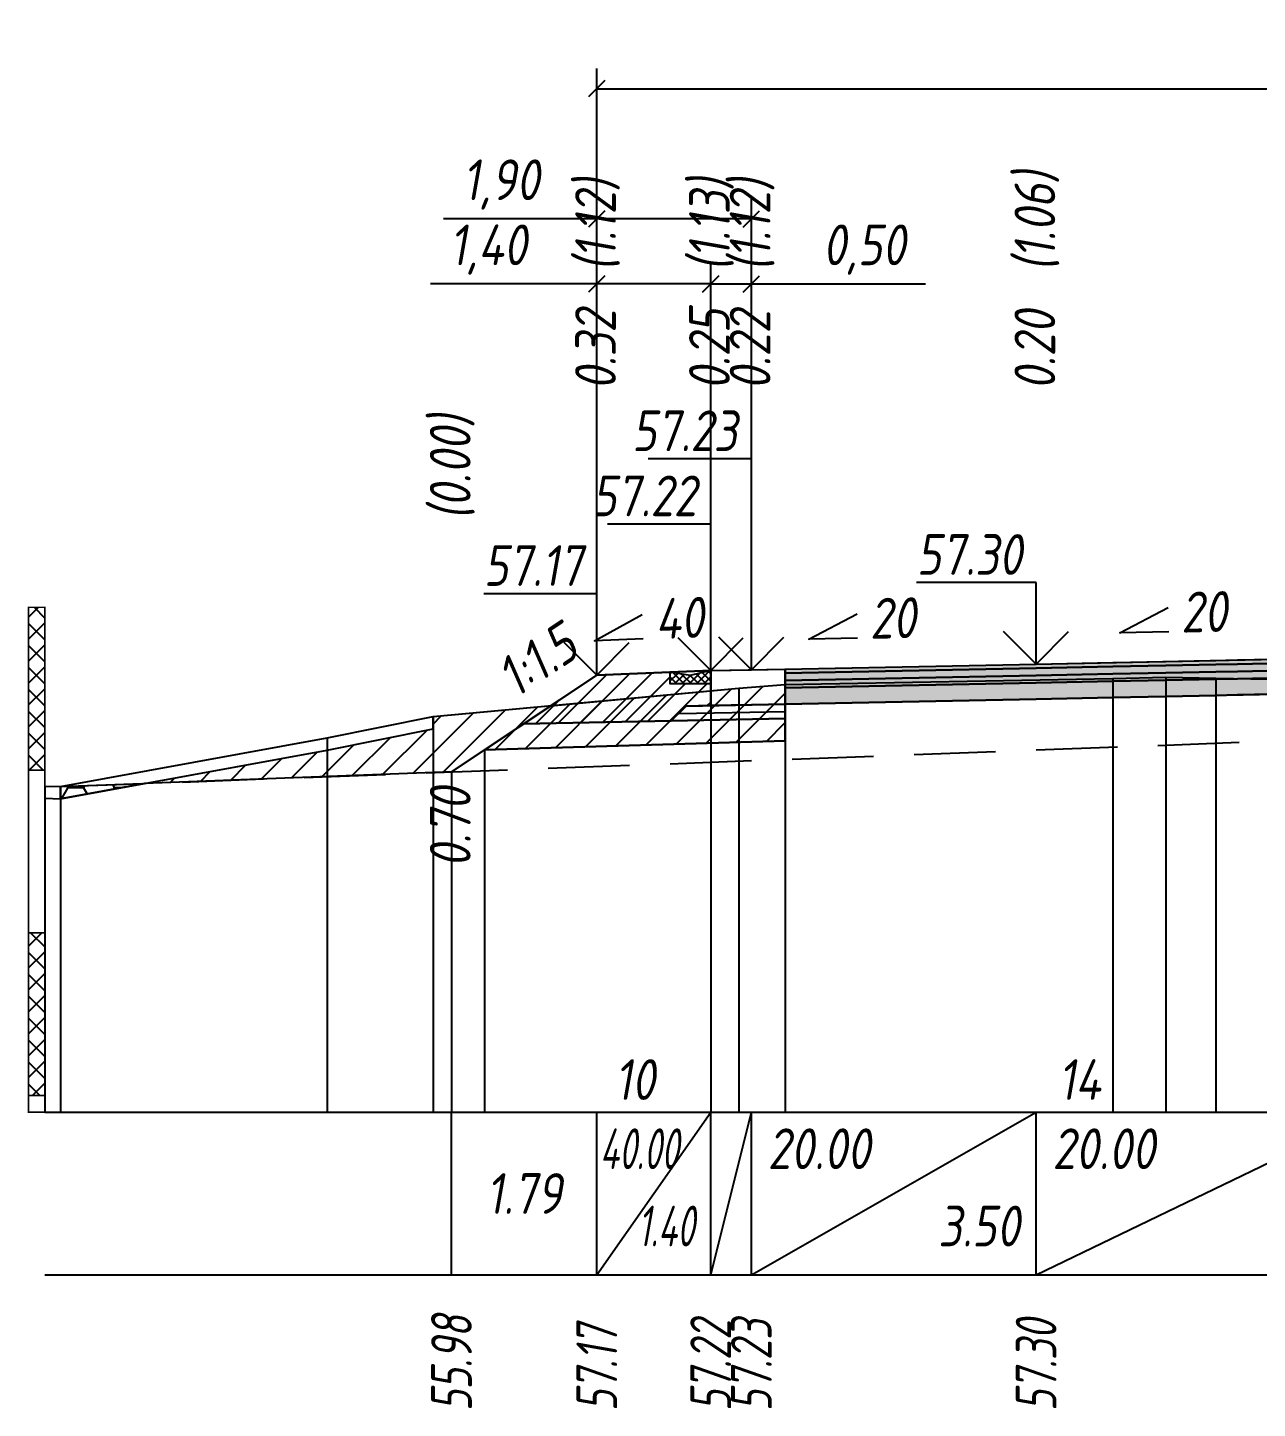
# Model space of a CAD drawing. Extents: x -717 to 1451, y -133302 to 233.
# Drawn here: x 78.9 to 154.5, y -67518.2 to -67433.4 of the extents above; entities that cross this region are included whole.
import ezdxf
from ezdxf.enums import TextEntityAlignment as Align

# ---------------------------------------------------------------- set-up
doc = ezdxf.new("R2010")
doc.units = 0
doc.linetypes.add('штриховая', pattern=[0.75, 0.5, -0.25])
for name, color, linetype in [('Интерполированный поперечник', 2, 'Continuous'), ('Код_514', 1, 'Continuous'), ('Контур_0', 7, 'Continuous'), ('Контур_2521', 7, 'Continuous'), ('Контур_2564', 7, 'Continuous'), ('Контур_2660', 7, 'Continuous'), ('Контур_2665', 7, 'Continuous'), ('Контур_400', 7, 'Continuous'), ('Контур_508', 7, 'Continuous'), ('Контур_512', 7, 'Continuous'), ('Контур_513', 7, 'Continuous'), ('Контур_818', 7, 'Continuous'), ('Красный поперечник', 1, 'Continuous'), ('Линейка абсолютных высот', 7, 'Continuous'), ('Объём_2501', 7, 'Continuous'), ('Объём_2564', 7, 'Continuous'), ('Объём_2650', 7, 'Continuous'), ('Объём_2660', 7, 'Continuous'), ('Объём_2661', 7, 'Continuous'), ('Объём_2665', 7, 'Continuous'), ('Объём_2666', 7, 'Continuous'), ('Объём_2667', 7, 'Continuous'), ('Объём_2668', 7, 'Continuous'), ('Объём_2669', 7, 'Continuous'), ('Объём_2675', 7, 'Continuous'), ('Объём_2753', 7, 'Continuous'), ('Откосы', 7, 'Continuous'), ('Отметки покрытия', 7, 'Continuous'), ('Рабочие отметки', 7, 'Continuous'), ('Рабочие отметки доп.', 7, 'Continuous'), ('Слои выравнивания', 7, 'Continuous'), ('Таблица', 7, 'Continuous'), ('Уклоны проезжей части', 7, 'Continuous'), ('Черный поперечник', 3, 'Continuous')]:
    doc.layers.add(name, color=color, linetype=linetype)
for name, color, linetype, true_color in [('Контур_2540', 2, 'Continuous', 0xffff00), ('Контур_2560', 2, 'Continuous', 0xffff00), ('Контур_2561', 7, 'Continuous', 0xff8040), ('Контур_2562', 3, 'Continuous', 0x00ff00), ('Контур_2563', 7, 'Continuous', 0xff8000), ('Контур_2570', 7, 'Continuous', 0x80ff00), ('Контур_2725', 7, 'Continuous', 0x323232), ('Контур_2736', 4, 'Continuous', 0x00ffff), ('Контур_2737', 4, 'Continuous', 0x00ffff), ('Контур_2738', 4, 'Continuous', 0x00ffff), ('Контур_2739', 4, 'Continuous', 0x00ffff), ('Контур_2741', 4, 'Continuous', 0x00ffff), ('Контур_2742', 4, 'Continuous', 0x00ffff), ('Контур_2743', 4, 'Continuous', 0x00ffff), ('Контур_2744', 7, 'Continuous', 0xa4ffff), ('Контур_2745', 7, 'Continuous', 0xa4ffff), ('Контур_2747', 4, 'Continuous', 0x00ffff), ('Контур_2748', 4, 'Continuous', 0x00ffff), ('Контур_2749', 4, 'Continuous', 0x00ffff), ('Контур_2750', 4, 'Continuous', 0x00ffff), ('Контур_2751', 4, 'Continuous', 0x00ffff), ('Контур_2752', 4, 'Continuous', 0x00ffff), ('Контур_2760', 7, 'Continuous', 0x323232), ('Контур_2761', 7, 'Continuous', 0x323232), ('Контур_2762', 7, 'Continuous', 0x323232), ('Контур_2763', 7, 'Continuous', 0x323232), ('Контур_402', 7, 'Continuous', 0xff6464), ('Контур_703', 4, 'Continuous', 0x00ffff), ('Контур_705', 4, 'Continuous', 0x00ffff), ('Контур_707', 4, 'Continuous', 0x00ffff), ('Контур_720', 131, 'Continuous', 0xaaffff), ('Объём_2500', 7, 'Continuous', 0xc0c0c0), ('Объём_2520', 7, 'Continuous', 0x80ffff), ('Объём_2540', 2, 'Continuous', 0xffff00), ('Объём_2560', 2, 'Continuous', 0xffff00), ('Объём_2561', 7, 'Continuous', 0xff8040), ('Объём_2562', 3, 'Continuous', 0x00ff00), ('Объём_2563', 7, 'Continuous', 0xff8000), ('Объём_2600', 7, 'Continuous', 0x808000), ('Объём_2746', 2, 'Continuous', 0xffff00)]:
    doc.layers.add(name, color=color, linetype=linetype, true_color=true_color)
doc.styles.get("Standard").update_dxf_attribs({"font": 'txt', "height": 2.5})
doc.styles.add('М', font='romand.shx', dxfattribs={"width": 0.8, "oblique": 10, "height": 2.5})
doc.dimstyles.new('ISO-25', dxfattribs={"dimtxt": 2.5, "dimasz": 2.5, "dimexe": 1.25, "dimexo": 0.625, "dimtad": 1, "dimtxsty": 'Standard', "dimcen": 2.5, "dimadec": 0, "dimazin": 0, "dimtfac": 1, "dimtmove": 0, "dimatfit": 3, "dimfxl": 1, "dimarcsym": 0})
pattern_1 = [(45.0000013, (0, 0), (-0.67351924, 0.673519211), []), (135.0000003, (0, 0), (-0.673519222, -0.67351923), [])]

# ---------------------------------------------------------------- blocks, each defined once
blk = doc.blocks.new('_Oblique')
at = {"color": 0, "linetype": 'ByBlock', "lineweight": -2}
blk.add_line((-0.5, -0.5), (0.5, 0.5), dxfattribs=at)
blk = doc.blocks.new('*D1628')
at = {"color": 0, "lineweight": -2, "transparency": 16777216}
for p, q in [((113.928, -67472.582), (113.928, -67447.862)), ((120.928, -67472.302), (120.928, -67447.862)), ((113.928, -67449.112), (103.717, -67449.112)), ((120.928, -67449.112), (113.928, -67449.112))]:
    blk.add_line(p, q, dxfattribs=at)
at = {"layer": 'Defpoints', "color": 0, "transparency": 16777216}
for p in [(120.928, -67449.112), (120.928, -67472.927), (113.928, -67473.207)]:
    blk.add_point(p, dxfattribs=at)
at = {"color": 0, "lineweight": -2, "transparency": 16777216, "rotation": 180}
blk.add_blockref('_Oblique', (113.928, -67449.112), dxfattribs=at)
at = {"color": 0, "lineweight": -2, "transparency": 16777216}
blk.add_blockref('_Oblique', (120.928, -67449.112), dxfattribs=at)
at = {"color": 0, "transparency": 16777216, "insert": (107.257, -67446.999), "char_height": 2.5, "width": 8.75, "attachment_point": 5, "style": 'М'}
blk.add_mtext('1,40', dxfattribs=at)
blk = doc.blocks.new('*D1630')
at = {"color": 0, "lineweight": -2, "transparency": 16777216}
for p, q in [((120.928, -67472.302), (120.928, -67447.862)), ((123.428, -67472.252), (123.428, -67447.862)), ((120.928, -67449.112), (123.428, -67449.112)), ((123.428, -67449.112), (134.126, -67449.112))]:
    blk.add_line(p, q, dxfattribs=at)
at = {"layer": 'Defpoints', "color": 0, "transparency": 16777216}
for p in [(123.428, -67449.112), (120.928, -67472.927), (123.428, -67472.877)]:
    blk.add_point(p, dxfattribs=at)
at = {"color": 0, "lineweight": -2, "transparency": 16777216, "rotation": 180}
blk.add_blockref('_Oblique', (120.928, -67449.112), dxfattribs=at)
at = {"color": 0, "lineweight": -2, "transparency": 16777216}
blk.add_blockref('_Oblique', (123.428, -67449.112), dxfattribs=at)
at = {"color": 0, "transparency": 16777216, "insert": (130.364, -67446.999), "char_height": 2.5, "width": 9.16667, "attachment_point": 5, "style": 'М'}
blk.add_mtext('0,50', dxfattribs=at)
blk = doc.blocks.new('*D1633')
at = {"color": 0, "lineweight": -2, "transparency": 16777216}
for p, q in [((113.928, -67472.582), (113.928, -67443.862)), ((123.428, -67472.252), (123.428, -67443.862)), ((113.928, -67445.112), (104.508, -67445.112)), ((123.428, -67445.112), (113.928, -67445.112))]:
    blk.add_line(p, q, dxfattribs=at)
at = {"layer": 'Defpoints', "color": 0, "transparency": 16777216}
for p in [(123.428, -67445.112), (123.428, -67472.877), (113.928, -67473.207)]:
    blk.add_point(p, dxfattribs=at)
at = {"color": 0, "lineweight": -2, "transparency": 16777216, "rotation": 180}
blk.add_blockref('_Oblique', (113.928, -67445.112), dxfattribs=at)
at = {"color": 0, "lineweight": -2, "transparency": 16777216}
blk.add_blockref('_Oblique', (123.428, -67445.112), dxfattribs=at)
at = {"color": 0, "transparency": 16777216, "insert": (108.049, -67442.999), "char_height": 2.5, "width": 8.75, "attachment_point": 5, "style": 'М'}
blk.add_mtext('1,90', dxfattribs=at)
blk = doc.blocks.new('*D1634')
at = {"color": 0, "lineweight": -2, "transparency": 16777216}
for p, q in [((113.928, -67472.582), (113.928, -67435.862)), ((225.928, -67472.909), (225.928, -67435.862)), ((113.928, -67437.112), (225.928, -67437.112))]:
    blk.add_line(p, q, dxfattribs=at)
at = {"layer": 'Defpoints', "color": 0, "transparency": 16777216}
for p in [(225.928, -67437.112), (113.928, -67473.207), (225.928, -67473.534)]:
    blk.add_point(p, dxfattribs=at)
at = {"color": 0, "lineweight": -2, "transparency": 16777216, "rotation": 180}
blk.add_blockref('_Oblique', (113.928, -67437.112), dxfattribs=at)
at = {"color": 0, "lineweight": -2, "transparency": 16777216}
blk.add_blockref('_Oblique', (225.928, -67437.112), dxfattribs=at)
at = {"color": 0, "transparency": 16777216, "insert": (169.928, -67434.999), "char_height": 2.5, "width": 12.08333, "attachment_point": 5, "style": 'М'}
blk.add_mtext('22,40', dxfattribs=at)

msp = doc.modelspace()

# ---------------------------------------------------------------- hatches: boundary and pattern name
h = msp.add_hatch()
h.set_pattern_fill('ANSI37', color=256, scale=0.1)
h.set_pattern_definition([(45, (119.6776, -67473.16464), (-0.22451, 0.22451), []), (135, (119.6776, -67473.16464), (-0.22451, -0.22451), [])])
h.paths.add_polyline_path([(118.428, -67472.965), (118.428, -67473.668), (120.928, -67473.668), (120.928, -67472.865), (119.67, -67473.165)])
at = {"layer": 'Линейка абсолютных высот'}
h = msp.add_hatch(dxfattribs=at)
h.set_pattern_fill('ANSI37', scale=0.3, style=0)
h.set_pattern_definition(pattern_1)
h.paths.add_polyline_path([(80, -67478.981), (80, -67468.981), (79, -67468.981), (79, -67478.981)])
h = msp.add_hatch(dxfattribs=at)
h.set_pattern_fill('ANSI37', scale=0.3, style=0)
h.set_pattern_definition(pattern_1)
h.paths.add_polyline_path([(80, -67498.981), (80, -67488.981), (79, -67488.981), (79, -67498.981)])
at = {"layer": 'Объём_2563'}
h = msp.add_hatch(dxfattribs=at)
h.set_pattern_fill('ANSI31', color=256, scale=0.3)
h.paths.add_polyline_path([(113.928, -67473.145), (118.428, -67472.965), (118.428, -67473.668), (120.928, -67473.668), (120.928, -67475.015), (119.428, -67475.045), (118.509, -67475.963), (109.428, -67476.145)])
at = {"layer": 'Объём_2600'}
h = msp.add_hatch(dxfattribs=at)
h.set_pattern_fill('ANSI31', color=6, scale=0.4)
h.paths.add_polyline_path([(107.036, -67477.739), (105, -67479.096), (86.141, -67479.805), (97.35, -67477.76), (103.867, -67476.446), (103.867, -67475.696), (122.663, -67473.956), (125.511, -67473.727), (125.511, -67477.185)])
h = msp.add_hatch(dxfattribs=at)
h.set_pattern_fill('HONEY', color=5, scale=0.3)
h.paths.add_polyline_path([(80.965, -67480.75), (80.965, -67480), (86.141, -67479.805)])
at = {"layer": 'Слои выравнивания'}
for color, points in [(2, [(125.511, -67472.773), (140.928, -67472.465), (145.635, -67472.37), (148.903, -67472.305), (151.963, -67472.244), (153.312, -67472.217), (161.678, -67472.05), (161.678, -67472.3), (153.312, -67472.467), (151.963, -67472.494), (148.903, -67472.555), (145.635, -67472.62), (140.928, -67472.715), (125.511, -67473.023)]), (3, [(125.511, -67473.023), (140.928, -67472.715), (145.635, -67472.62), (148.903, -67472.555), (151.963, -67472.494), (153.312, -67472.467), (161.678, -67472.3), (161.678, -67472.75), (153.312, -67472.917), (151.963, -67472.944), (148.903, -67473.005), (145.635, -67473.07), (140.928, -67473.165), (125.511, -67473.473)]), (4, [(125.511, -67473.473), (140.928, -67473.165), (145.635, -67473.07), (148.903, -67473.005), (151.963, -67472.944), (153.312, -67472.917), (161.678, -67472.75), (161.678, -67473.2), (153.312, -67473.367), (151.963, -67473.394), (148.903, -67473.455), (145.635, -67473.52), (140.928, -67473.615), (125.511, -67473.923)]), (5, [(125.511, -67473.923), (140.928, -67473.615), (145.635, -67473.52), (148.903, -67473.455), (151.963, -67473.394), (153.312, -67473.367), (161.678, -67473.2), (161.678, -67474.2), (153.312, -67474.367), (151.963, -67474.394), (148.903, -67474.455), (145.635, -67474.52), (140.928, -67474.615), (125.511, -67474.923)])]:
    msp.add_hatch(color=color, dxfattribs=at).paths.add_polyline_path(points)

# ---------------------------------------------------------------- linework, layer by layer
msp.add_lwpolyline([(118.428, -67472.965), (118.428, -67473.668), (120.928, -67473.668), (120.928, -67472.865), (119.67, -67473.165), (118.428, -67472.965)])
at = {"layer": 'Интерполированный поперечник', "linetype": 'штриховая', "ltscale": 10, "flags": 128}
msp.add_lwpolyline([(80.965, -67480), (220.951, -67474.737)], dxfattribs=at)
at = {"layer": 'Код_514'}
for p, q in [((105, -67510), (105, -67500)), ((113.928, -67510), (113.928, -67500)), ((113.928, -67510), (120.928, -67500)), ((120.928, -67510), (120.928, -67500)), ((120.928, -67510), (123.428, -67500)), ((123.428, -67510), (123.428, -67500)), ((123.428, -67510), (140.928, -67500)), ((140.928, -67510), (140.928, -67500)), ((140.928, -67510), (161.678, -67500))]:
    msp.add_line(p, q, dxfattribs=at)
at = {"layer": 'Контур_0', "flags": 128}
for points in [[(113.928, -67473.145), (105, -67479.096), (105, -67479.096), (105, -67479.096), (105, -67479.096), (105, -67479.096), (105, -67479.096), (105, -67479.096), (105, -67479.096), (105, -67479.096), (105, -67479.096), (105, -67479.096), (105, -67479.096), (105, -67479.096), (105, -67479.096), (105, -67479.096)], [(113.928, -67473.145), (105, -67479.096), (105, -67479.096), (105, -67479.096), (105, -67479.096), (105, -67479.096), (105, -67479.096), (105, -67479.096), (105, -67479.096), (105, -67479.096), (105, -67479.096), (105, -67479.096), (105, -67479.096), (105, -67479.096), (105, -67479.096), (105, -67479.096), (105, -67479.096), (105, -67479.096), (105, -67479.096), (105, -67479.096), (105, -67479.096), (105, -67479.096), (105, -67479.096), (105, -67479.096), (105, -67479.096), (105, -67479.096), (105, -67479.096), (105, -67479.096), (105, -67479.096), (105, -67479.096)], [(123.428, -67474.965), (120.928, -67475.015), (120.928, -67472.865), (125.511, -67472.773), (125.511, -67474.923), (123.428, -67474.965), (123.428, -67474.965)], [(109.428, -67476.145), (118.509, -67475.963), (119.428, -67475.045), (120.928, -67475.015)], [(119.428, -67475.045), (125.511, -67474.923), (125.511, -67475.823), (118.509, -67475.963), (119.428, -67475.045), (119.428, -67475.045)]]:
    msp.add_lwpolyline(points, dxfattribs=at)
at = {"layer": 'Контур_2521', "color": 250, "flags": 128}
msp.add_lwpolyline([(118.968, -67475.504), (125.511, -67475.373)], dxfattribs=at)
at = {"layer": 'Контур_2540', "flags": 128}
msp.add_lwpolyline([(118.509, -67475.963), (125.511, -67475.823), (125.511, -67477.185), (107.036, -67477.739), (109.428, -67476.145), (118.509, -67475.963), (118.509, -67475.963)], dxfattribs=at)
at = {"layer": 'Контур_2560', "flags": 128}
msp.add_lwpolyline([(113.928, -67473.145), (113.928, -67473.145), (113.928, -67473.145), (120.928, -67472.865)], dxfattribs=at)
at = {"layer": 'Контур_2561', "flags": 128}
msp.add_lwpolyline([(120.928, -67472.865), (120.928, -67472.865), (113.928, -67473.145), (113.928, -67473.145), (120.928, -67472.865)], dxfattribs=at)
at = {"layer": 'Контур_2562', "flags": 128}
msp.add_lwpolyline([(113.928, -67473.145), (113.928, -67473.145), (113.928, -67473.145), (113.928, -67473.145), (113.928, -67473.145)], dxfattribs=at)
at = {"layer": 'Контур_2563', "flags": 128}
msp.add_lwpolyline([(113.928, -67473.145), (120.928, -67472.865), (120.928, -67475.015), (119.428, -67475.045), (118.509, -67475.963), (109.428, -67476.145), (113.928, -67473.145), (113.928, -67473.145)], dxfattribs=at)
at = {"layer": 'Контур_2564', "flags": 128}
msp.add_lwpolyline([(113.928, -67473.145), (120.928, -67472.865)], dxfattribs=at)
at = {"layer": 'Контур_2570', "flags": 128}
msp.add_lwpolyline([(80, -67480.716), (80.965, -67480.75), (80.965, -67480.75), (97.35, -67477.76), (103.867, -67476.446), (103.867, -67475.696), (122.663, -67473.956), (125.511, -67473.727), (145.635, -67473.353), (148.903, -67473.279), (151.963, -67473.342), (161.678, -67473.52), (171.316, -67473.695), (175.017, -67473.878), (194.407, -67475), (194.407, -67475.75), (195.715, -67475.784), (199.757, -67475.804), (207.636, -67475.522), (209.664, -67475.306), (209.977, -67475.455), (230.774, -67475.515), (238.752, -67475.313), (262.161, -67475.124)], dxfattribs=at)
at = {"layer": 'Контур_2660', "flags": 128}
msp.add_lwpolyline([(107.036, -67477.739), (125.511, -67477.185)], dxfattribs=at)
at = {"layer": 'Контур_2665', "flags": 128}
msp.add_lwpolyline([(113.928, -67473.145), (113.928, -67473.145)], dxfattribs=at)
at = {"layer": 'Контур_2725', "flags": 128}
msp.add_lwpolyline([(125.511, -67474.923), (140.928, -67474.615), (145.635, -67474.52), (148.903, -67474.455), (151.963, -67474.394), (153.312, -67474.367), (161.678, -67474.2), (171.316, -67474.392)], dxfattribs=at)
at = {"layer": 'Контур_2736', "flags": 128}
msp.add_lwpolyline([(113.928, -67473.145), (105, -67479.096)], dxfattribs=at)
at = {"layer": 'Контур_2737', "flags": 128}
msp.add_lwpolyline([(105, -67479.096), (105, -67479.096)], dxfattribs=at)
at = {"layer": 'Контур_2738', "flags": 128}
msp.add_lwpolyline([(105, -67479.096), (105, -67479.096)], dxfattribs=at)
at = {"layer": 'Контур_2739', "flags": 128}
msp.add_lwpolyline([(105, -67479.096), (105, -67479.096)], dxfattribs=at)
at = {"layer": 'Контур_2741', "flags": 128}
msp.add_lwpolyline([(105, -67479.096), (105, -67479.096)], dxfattribs=at)
at = {"layer": 'Контур_2742', "flags": 128}
msp.add_lwpolyline([(105, -67479.096), (105, -67479.096)], dxfattribs=at)
at = {"layer": 'Контур_2743', "flags": 128}
msp.add_lwpolyline([(105, -67479.096), (105, -67479.096)], dxfattribs=at)
at = {"layer": 'Контур_2744', "flags": 128}
msp.add_lwpolyline([(105, -67479.096), (105, -67479.096)], dxfattribs=at)
msp.add_lwpolyline([(105, -67479.096), (105, -67479.096)], dxfattribs=at)
msp.add_lwpolyline([(105, -67479.096), (105, -67479.096)], dxfattribs=at)
msp.add_lwpolyline([(105, -67479.096), (105, -67479.096)], dxfattribs=at)
msp.add_lwpolyline([(105, -67479.096), (105, -67479.096)], dxfattribs=at)
msp.add_lwpolyline([(105, -67479.096), (105, -67479.096)], dxfattribs=at)
at = {"layer": 'Контур_2745', "flags": 128}
msp.add_lwpolyline([(105, -67479.096), (105, -67479.096)], dxfattribs=at)
msp.add_lwpolyline([(105, -67479.096), (105, -67479.096)], dxfattribs=at)
msp.add_lwpolyline([(105, -67479.096), (105, -67479.096)], dxfattribs=at)
msp.add_lwpolyline([(105, -67479.096), (105, -67479.096)], dxfattribs=at)
msp.add_lwpolyline([(105, -67479.096), (105, -67479.096)], dxfattribs=at)
msp.add_lwpolyline([(105, -67479.096), (105, -67479.096)], dxfattribs=at)
at = {"layer": 'Контур_2747', "flags": 128}
msp.add_lwpolyline([(105, -67479.096), (105, -67479.096)], dxfattribs=at)
at = {"layer": 'Контур_2748', "flags": 128}
msp.add_lwpolyline([(105, -67479.096), (105, -67479.096)], dxfattribs=at)
at = {"layer": 'Контур_2749', "flags": 128}
msp.add_lwpolyline([(105, -67479.096), (105, -67479.096)], dxfattribs=at)
at = {"layer": 'Контур_2750', "flags": 128}
msp.add_lwpolyline([(105, -67479.096), (105, -67479.096)], dxfattribs=at)
at = {"layer": 'Контур_2751', "flags": 128}
msp.add_lwpolyline([(105, -67479.096), (105, -67479.096)], dxfattribs=at)
at = {"layer": 'Контур_2752', "flags": 128}
msp.add_lwpolyline([(105, -67479.096), (105, -67479.096)], dxfattribs=at)
at = {"layer": 'Контур_2760', "flags": 128}
msp.add_lwpolyline([(125.511, -67472.773), (140.928, -67472.465), (145.635, -67472.37), (148.903, -67472.305), (151.963, -67472.244), (153.312, -67472.217), (161.678, -67472.05), (171.316, -67472.242)], dxfattribs=at)
at = {"layer": 'Контур_2761', "flags": 128}
msp.add_lwpolyline([(125.511, -67473.023), (140.928, -67472.715), (145.635, -67472.62), (148.903, -67472.555), (151.963, -67472.494), (153.312, -67472.467), (161.678, -67472.3), (171.316, -67472.492)], dxfattribs=at)
at = {"layer": 'Контур_2762', "flags": 128}
msp.add_lwpolyline([(125.511, -67473.473), (140.928, -67473.165), (145.635, -67473.07), (148.903, -67473.005), (151.963, -67472.944), (153.312, -67472.917), (161.678, -67472.75), (171.316, -67472.942)], dxfattribs=at)
at = {"layer": 'Контур_2763', "flags": 128}
msp.add_lwpolyline([(125.511, -67473.923), (140.928, -67473.615), (145.635, -67473.52), (148.903, -67473.455), (151.963, -67473.394), (153.312, -67473.367), (161.678, -67473.2), (171.316, -67473.392)], dxfattribs=at)
at = {"layer": 'Контур_400', "flags": 128}
msp.add_lwpolyline([(120.928, -67472.865), (123.428, -67472.815), (123.428, -67472.815), (123.428, -67472.815), (123.428, -67472.815), (123.428, -67472.815), (123.428, -67472.815), (140.928, -67472.465), (161.678, -67472.05)], dxfattribs=at)
at = {"layer": 'Контур_402', "flags": 128}
msp.add_lwpolyline([(107.036, -67477.739), (125.511, -67477.185), (125.511, -67474.923), (161.678, -67474.2), (171.316, -67474.392), (171.316, -67476.389), (233.083, -67478.242)], dxfattribs=at)
at = {"layer": 'Контур_508', "flags": 128}
msp.add_lwpolyline([(105, -67479.096), (107.036, -67477.739), (125.511, -67477.185), (125.511, -67474.923), (161.678, -67474.2), (171.316, -67474.392), (171.316, -67476.389), (233.083, -67478.242), (233.083, -67477.115), (233.393, -67477.115), (237.161, -67474.603)], dxfattribs=at)
at = {"layer": 'Контур_512', "flags": 128}
msp.add_lwpolyline([(105, -67479.096), (107.036, -67477.739), (125.511, -67477.185)], dxfattribs=at)
at = {"layer": 'Контур_513', "flags": 128}
msp.add_lwpolyline([(105, -67479.096), (107.036, -67477.739), (125.511, -67477.185), (125.511, -67474.923), (161.678, -67474.2), (171.316, -67474.392), (171.316, -67476.389), (233.083, -67478.242), (233.083, -67477.115), (233.393, -67477.115), (237.161, -67474.603)], dxfattribs=at)
at = {"layer": 'Контур_703', "flags": 128}
for points in [[(113.928, -67473.145), (105, -67479.096)], [(105, -67479.096), (105, -67479.096)]]:
    msp.add_lwpolyline(points, dxfattribs=at)
at = {"layer": 'Контур_705', "flags": 128}
msp.add_lwpolyline([(105, -67479.096), (105, -67479.096)], dxfattribs=at)
at = {"layer": 'Контур_707', "flags": 128}
msp.add_lwpolyline([(105, -67479.096), (105, -67479.096)], dxfattribs=at)
at = {"layer": 'Контур_720', "flags": 128}
msp.add_lwpolyline([(105, -67479.096), (105, -67479.096)], dxfattribs=at)
at = {"layer": 'Контур_818', "flags": 128}
msp.add_lwpolyline([(105, -67475.591), (122.663, -67473.956), (125.511, -67473.727), (145.635, -67473.353), (148.903, -67473.279), (151.963, -67473.342), (161.678, -67473.52), (171.316, -67473.695), (175.017, -67473.878), (194.407, -67475), (194.407, -67475.75), (195.715, -67475.784), (199.757, -67475.804), (207.636, -67475.522), (209.664, -67475.306), (209.977, -67475.455), (230.774, -67475.515), (237.161, -67475.353)], dxfattribs=at)
at = {"layer": 'Красный поперечник'}
for p, q in [((140.928, -67472.465), (161.678, -67472.05)), ((105, -67479.096), (113.928, -67473.145)), ((113.928, -67473.145), (120.928, -67472.865)), ((120.928, -67472.865), (123.428, -67472.815)), ((123.428, -67472.815), (140.928, -67472.465)), ((125.511, -67477.185), (125.511, -67500)), ((107.036, -67477.739), (107.036, -67500)), ((105, -67479.096), (105, -67500))]:
    msp.add_line(p, q, dxfattribs=at)
at = {"layer": 'Линейка абсолютных высот', "color": 7, "const_width": 0.1, "flags": 128}
for points in [[(80, -67478.981), (80, -67468.981), (79, -67468.981), (79, -67478.981), (80, -67478.981)], [(80, -67488.981), (80, -67478.981), (79, -67478.981), (79, -67488.981), (80, -67488.981)], [(80, -67498.981), (80, -67488.981), (79, -67488.981), (79, -67498.981), (80, -67498.981)], [(80, -67500), (80, -67498.981), (79, -67498.981), (79, -67500), (80, -67500)]]:
    msp.add_lwpolyline(points, dxfattribs=at)
at = {"layer": 'Объём_2500', "flags": 128}
msp.add_lwpolyline([(123.428, -67474.965), (120.928, -67475.015), (120.928, -67472.865), (125.511, -67472.773), (125.511, -67474.923), (123.428, -67474.965), (123.428, -67474.965)], dxfattribs=at)
at = {"layer": 'Объём_2501', "flags": 128}
msp.add_lwpolyline([(120.928, -67472.865), (123.428, -67472.815), (123.428, -67472.815), (123.428, -67472.815), (123.428, -67472.815), (123.428, -67472.815), (123.428, -67472.815), (140.928, -67472.465), (161.678, -67472.05)], dxfattribs=at)
at = {"layer": 'Объём_2520', "color": 250, "flags": 128}
msp.add_lwpolyline([(119.428, -67475.045), (125.511, -67474.923), (125.511, -67475.823), (118.509, -67475.963), (119.428, -67475.045), (119.428, -67475.045)], dxfattribs=at)
at = {"layer": 'Объём_2540', "flags": 128}
msp.add_lwpolyline([(118.509, -67475.963), (125.511, -67475.823), (125.511, -67477.185), (107.036, -67477.739), (109.428, -67476.145), (118.509, -67475.963), (118.509, -67475.963)], dxfattribs=at)
at = {"layer": 'Объём_2560', "flags": 128}
msp.add_lwpolyline([(113.928, -67473.145), (113.928, -67473.145), (113.928, -67473.145), (120.928, -67472.865)], dxfattribs=at)
at = {"layer": 'Объём_2561', "flags": 128}
msp.add_lwpolyline([(120.928, -67472.865), (120.928, -67472.865), (113.928, -67473.145), (113.928, -67473.145), (120.928, -67472.865)], dxfattribs=at)
at = {"layer": 'Объём_2562', "flags": 128}
msp.add_lwpolyline([(113.928, -67473.145), (113.928, -67473.145), (113.928, -67473.145), (113.928, -67473.145), (113.928, -67473.145)], dxfattribs=at)
at = {"layer": 'Объём_2563', "color": 250, "flags": 128}
msp.add_lwpolyline([(113.928, -67473.145), (118.428, -67472.965), (118.428, -67473.668), (120.928, -67473.668), (120.928, -67475.015), (119.428, -67475.045), (118.509, -67475.963), (109.428, -67476.145), (113.928, -67473.145), (113.928, -67473.145)], dxfattribs=at)
at = {"layer": 'Объём_2564', "flags": 128}
msp.add_lwpolyline([(113.928, -67473.145), (120.928, -67472.865)], dxfattribs=at)
at = {"layer": 'Объём_2600', "color": 5, "flags": 128}
msp.add_lwpolyline([(80.965, -67480.75), (80.965, -67480), (86.141, -67479.805), (80.965, -67480.75), (80.965, -67480.75)], dxfattribs=at)
at = {"layer": 'Объём_2650', "color": 6, "flags": 128}
msp.add_lwpolyline([(107.036, -67477.739), (105, -67479.096), (86.141, -67479.805), (97.35, -67477.76), (103.867, -67476.446), (103.867, -67475.696), (122.663, -67473.956), (125.511, -67473.727), (125.511, -67477.185), (107.036, -67477.739), (107.036, -67477.739)], dxfattribs=at)
at = {"layer": 'Объём_2660', "flags": 128}
msp.add_lwpolyline([(107.036, -67477.739), (125.511, -67477.185)], dxfattribs=at)
at = {"layer": 'Объём_2661', "flags": 128}
msp.add_lwpolyline([(113.928, -67473.145), (105, -67479.096)], dxfattribs=at)
at = {"layer": 'Объём_2665', "flags": 128}
msp.add_lwpolyline([(113.928, -67473.145), (113.928, -67473.145)], dxfattribs=at)
at = {"layer": 'Объём_2666', "flags": 128}
msp.add_lwpolyline([(113.928, -67473.145), (105, -67479.096)], dxfattribs=at)
at = {"layer": 'Объём_2667', "flags": 128}
msp.add_lwpolyline([(105, -67479.096), (105, -67479.096)], dxfattribs=at)
msp.add_lwpolyline([(105, -67479.096), (105, -67479.096)], dxfattribs=at)
at = {"layer": 'Объём_2668', "flags": 128}
msp.add_lwpolyline([(105, -67479.096), (105, -67479.096)], dxfattribs=at)
msp.add_lwpolyline([(105, -67479.096), (105, -67479.096)], dxfattribs=at)
at = {"layer": 'Объём_2669', "flags": 128}
msp.add_lwpolyline([(105, -67479.096), (105, -67479.096)], dxfattribs=at)
msp.add_lwpolyline([(105, -67479.096), (105, -67479.096)], dxfattribs=at)
at = {"layer": 'Объём_2675', "flags": 128}
msp.add_lwpolyline([(105, -67479.096), (105, -67479.096)], dxfattribs=at)
msp.add_lwpolyline([(105, -67479.096), (105, -67479.096)], dxfattribs=at)
msp.add_lwpolyline([(105, -67479.096), (105, -67479.096)], dxfattribs=at)
msp.add_lwpolyline([(105, -67479.096), (105, -67479.096)], dxfattribs=at)
msp.add_lwpolyline([(105, -67479.096), (105, -67479.096)], dxfattribs=at)
msp.add_lwpolyline([(105, -67479.096), (105, -67479.096)], dxfattribs=at)
msp.add_lwpolyline([(105, -67479.096), (105, -67479.096)], dxfattribs=at)
msp.add_lwpolyline([(105, -67479.096), (105, -67479.096)], dxfattribs=at)
msp.add_lwpolyline([(105, -67479.096), (105, -67479.096)], dxfattribs=at)
msp.add_lwpolyline([(105, -67479.096), (105, -67479.096)], dxfattribs=at)
msp.add_lwpolyline([(105, -67479.096), (105, -67479.096)], dxfattribs=at)
msp.add_lwpolyline([(105, -67479.096), (105, -67479.096)], dxfattribs=at)
at = {"layer": 'Объём_2746', "flags": 128}
msp.add_lwpolyline([(125.511, -67477.185), (107.036, -67477.739), (111.106, -67475.026), (122.663, -67473.956), (125.511, -67473.727), (125.511, -67477.185), (125.511, -67477.185)], dxfattribs=at)
at = {"layer": 'Объём_2753', "flags": 128}
msp.add_lwpolyline([(125.511, -67472.773), (125.511, -67472.773)], dxfattribs=at)
at = {"layer": 'Откосы', "color": 1, "flags": 128}
for points in [[(116.786, -67470.922), (113.788, -67471.042), (116.726, -67469.423)], [(129.952, -67470.873), (126.952, -67470.933), (129.922, -67469.373)], [(149.077, -67470.49), (146.077, -67470.55), (149.047, -67468.991)]]:
    msp.add_lwpolyline(points, dxfattribs=at)
at = {"layer": 'Отметки покрытия', "color": 1}
for p, q in [((123.428, -67459.865), (117.078, -67459.865)), ((123.428, -67472.815), (123.428, -67459.865)), ((120.928, -67463.865), (114.578, -67463.865)), ((120.928, -67472.865), (120.928, -67463.865)), ((140.928, -67467.465), (133.578, -67467.465)), ((140.928, -67472.465), (140.928, -67467.465)), ((113.928, -67468.145), (106.978, -67468.145)), ((113.928, -67473.145), (113.928, -67468.145)), ((140.928, -67472.465), (138.928, -67470.465)), ((140.928, -67472.465), (142.928, -67470.465)), ((113.928, -67473.145), (111.928, -67471.145)), ((113.928, -67473.145), (115.928, -67471.145)), ((120.928, -67472.865), (118.928, -67470.865)), ((120.928, -67472.865), (122.928, -67470.865)), ((123.428, -67472.815), (121.428, -67470.815)), ((123.428, -67472.815), (125.428, -67470.815))]:
    msp.add_line(p, q, dxfattribs=at)
at = {"layer": 'Слои выравнивания'}
for p, q in [((120.928, -67472.865), (120.928, -67500)), ((125.511, -67472.773), (125.511, -67500))]:
    msp.add_line(p, q, dxfattribs=at)
at = {"layer": 'Слои выравнивания', "color": 2, "flags": 128}
msp.add_lwpolyline([(125.511, -67472.773), (140.928, -67472.465), (145.635, -67472.37), (148.903, -67472.305), (151.963, -67472.244), (153.312, -67472.217), (161.678, -67472.05), (161.678, -67472.3), (153.312, -67472.467), (151.963, -67472.494), (148.903, -67472.555), (145.635, -67472.62), (140.928, -67472.715), (125.511, -67473.023)], close=True, dxfattribs=at)
at = {"layer": 'Слои выравнивания', "color": 3, "flags": 128}
msp.add_lwpolyline([(125.511, -67473.023), (140.928, -67472.715), (145.635, -67472.62), (148.903, -67472.555), (151.963, -67472.494), (153.312, -67472.467), (161.678, -67472.3), (161.678, -67472.75), (153.312, -67472.917), (151.963, -67472.944), (148.903, -67473.005), (145.635, -67473.07), (140.928, -67473.165), (125.511, -67473.473)], close=True, dxfattribs=at)
at = {"layer": 'Слои выравнивания', "color": 4, "flags": 128}
msp.add_lwpolyline([(125.511, -67473.473), (140.928, -67473.165), (145.635, -67473.07), (148.903, -67473.005), (151.963, -67472.944), (153.312, -67472.917), (161.678, -67472.75), (161.678, -67473.2), (153.312, -67473.367), (151.963, -67473.394), (148.903, -67473.455), (145.635, -67473.52), (140.928, -67473.615), (125.511, -67473.923)], close=True, dxfattribs=at)
at = {"layer": 'Слои выравнивания', "color": 5, "flags": 128}
msp.add_lwpolyline([(125.511, -67473.923), (140.928, -67473.615), (145.635, -67473.52), (148.903, -67473.455), (151.963, -67473.394), (153.312, -67473.367), (161.678, -67473.2), (161.678, -67474.2), (153.312, -67474.367), (151.963, -67474.394), (148.903, -67474.455), (145.635, -67474.52), (140.928, -67474.615), (125.511, -67474.923)], close=True, dxfattribs=at)
at = {"layer": 'Таблица'}
for p, q in [((80, -67500), (262.161, -67500)), ((80, -67510), (262.161, -67510))]:
    msp.add_line(p, q, dxfattribs=at)
at = {"layer": 'Черный поперечник', "color": 7}
for p, q in [((122.663, -67473.956), (122.663, -67500)), ((125.511, -67473.727), (125.511, -67500)), ((145.635, -67473.353), (145.635, -67500)), ((148.903, -67473.279), (148.903, -67500)), ((151.963, -67473.342), (151.963, -67500)), ((103.867, -67475.696), (103.867, -67500)), ((97.35, -67477.01), (97.35, -67500)), ((80, -67479.966), (80, -67500)), ((80.965, -67480), (80.965, -67500))]:
    msp.add_line(p, q, dxfattribs=at)
at = {"layer": 'Черный поперечник', "flags": 128}
msp.add_lwpolyline([(80, -67479.966), (80.965, -67480), (97.35, -67477.01), (103.867, -67475.696), (122.663, -67473.956), (125.511, -67473.727), (145.635, -67473.353), (148.903, -67473.279), (151.963, -67473.342), (161.678, -67473.52), (171.316, -67473.695), (175.017, -67473.878), (194.407, -67475), (195.715, -67475.034), (199.757, -67475.054), (207.636, -67474.772), (209.664, -67474.556), (209.977, -67474.705), (230.774, -67474.765), (238.752, -67474.563), (262.161, -67474.374)], dxfattribs=at)

# ---------------------------------------------------------------- texts
at = {"layer": 'Код_514', "style": 'М', "oblique": 10}
for s, width, p in [('40.00', 0.6, (114.114, -67501)), ('20.00', 0.8, (124.428, -67501)), ('20.00', 0.8, (141.928, -67501))]:
    msp.add_text(s, height=2.5, dxfattribs=dict(at, width=width)).set_placement(p, align=Align.TOP_LEFT)
at = {"layer": 'Код_514', "style": 'М', "oblique": 10, "width": 0.8}
msp.add_text('1.79', height=2.5, dxfattribs=at).set_placement((109.464, -67505), align=Align.MIDDLE_CENTER)
at = {"layer": 'Код_514', "style": 'М', "oblique": 10}
for s, width, p in [('1.40', 0.6, (119.928, -67509)), ('3.50', 0.8, (139.928, -67509))]:
    msp.add_text(s, height=2.5, dxfattribs=dict(at, width=width)).set_placement(p, align=Align.BOTTOM_RIGHT)
at = {"layer": 'Код_514', "style": 'М', "oblique": 10, "width": 0.7}
for s, p in [('55.98', (105, -67518.382)), ('57.17', (113.928, -67518.382)), ('57.22', (120.928, -67518.382)), ('57.23', (123.428, -67518.382)), ('57.30', (140.928, -67518.382))]:
    msp.add_text(s, height=2.5, rotation=90, dxfattribs=at).set_placement(p, align=Align.MIDDLE_LEFT)
at = {"layer": 'Отметки покрытия', "color": 1, "style": 'М', "oblique": 10, "width": 0.8}
for s, p in [('57.23', (122.569, -67460.133)), ('57.22', (120.069, -67464.133)), ('57.30', (140.069, -67467.733)), ('57.17', (113.069, -67468.413))]:
    msp.add_text(s, height=2.5, dxfattribs=at).set_placement(p, align=Align.BOTTOM_RIGHT)
at = {"layer": 'Рабочие отметки', "color": 1, "style": 'М', "oblique": 10, "width": 0.8}
for s, p in [('0.32', (113.85, -67455.615)), ('0.25', (120.85, -67455.615)), ('0.22', (123.35, -67455.615)), ('0.20', (140.85, -67455.615))]:
    msp.add_text(s, height=2.5, rotation=90, dxfattribs=at).set_placement(p, align=Align.MIDDLE_LEFT)
msp.add_text('0.70', height=2.5, rotation=90, dxfattribs=at).set_placement((104.922, -67480.027), align=Align.MIDDLE_RIGHT)
at = {"layer": 'Рабочие отметки доп.', "color": 1, "style": 'М', "oblique": 10, "width": 0.8}
for s, p in [('(1.12)', (113.85, -67448.315)), ('(1.13)', (120.85, -67448.315)), ('(1.12)', (123.35, -67448.315)), ('(1.06)', (140.85, -67448.315)), ('(0.00)', (104.922, -67463.595))]:
    msp.add_text(s, height=2.5, rotation=90, dxfattribs=at).set_placement(p, align=Align.MIDDLE_LEFT)
at = {"layer": 'Слои выравнивания', "style": 'М', "oblique": 10, "width": 0.8}
for s, p in [('10', (116.274, -67500)), ('14', (143.595, -67500))]:
    msp.add_text(s, height=2.5, dxfattribs=at).set_placement(p, align=Align.BOTTOM_CENTER)
at = {"layer": 'Уклоны проезжей части', "color": 1, "style": 'М', "oblique": 10, "width": 0.8}
for s, rotation, p in [('20', 1.14576, (151.283, -67471.257)), ('40', 2.29061, (119.09, -67471.638)), ('20', 1.14576, (132.158, -67471.64)), ('1:1.5', 33.69007, (111.385, -67473.877))]:
    msp.add_text(s, height=2.5, rotation=rotation, dxfattribs=at).set_placement(p, align=Align.BOTTOM_CENTER)

# ---------------------------------------------------------------- dimensions: what is measured, and where the dimension line sits
at = {"color": 5}
dim = msp.add_linear_dim(base=(225.928, -67437.112), p1=(113.928, -67473.207), p2=(225.928, -67473.534), angle=180, dimstyle='ISO-25', override={"dimasz": 1, "dimlfac": 0.2, "dimzin": 0, "dimtxsty": 'М', "dimblk1": 'Oblique', "dimblk2": 'Oblique', "dimsah": 1}, dxfattribs=at)
dim.commit()
dim.dimension.update_dxf_attribs({"geometry": '*D1634', "text_midpoint": (169.928, -67434.999)})
for base, p1, p2, picture, middle in [((123.428, -67445.112), (113.928, -67473.207), (123.428, -67472.877), '*D1633', (108.049, -67445.112)), ((120.928, -67449.112), (113.928, -67473.207), (120.928, -67472.927), '*D1628', (107.257, -67449.112)), ((123.428, -67449.112), (120.928, -67472.927), (123.428, -67472.877), '*D1630', (130.364, -67449.112))]:
    dim = msp.add_linear_dim(base=base, p1=p1, p2=p2, angle=180, dimstyle='ISO-25', override={"dimasz": 1, "dimlfac": 0.2, "dimzin": 0, "dimtxsty": 'М', "dimblk1": 'Oblique', "dimblk2": 'Oblique', "dimsah": 1}, dxfattribs=at)
    dim.commit()
    dim.dimension.update_dxf_attribs({"geometry": picture, "text_midpoint": middle, "dimtype": 160})

doc.saveas('drawing.dxf')
